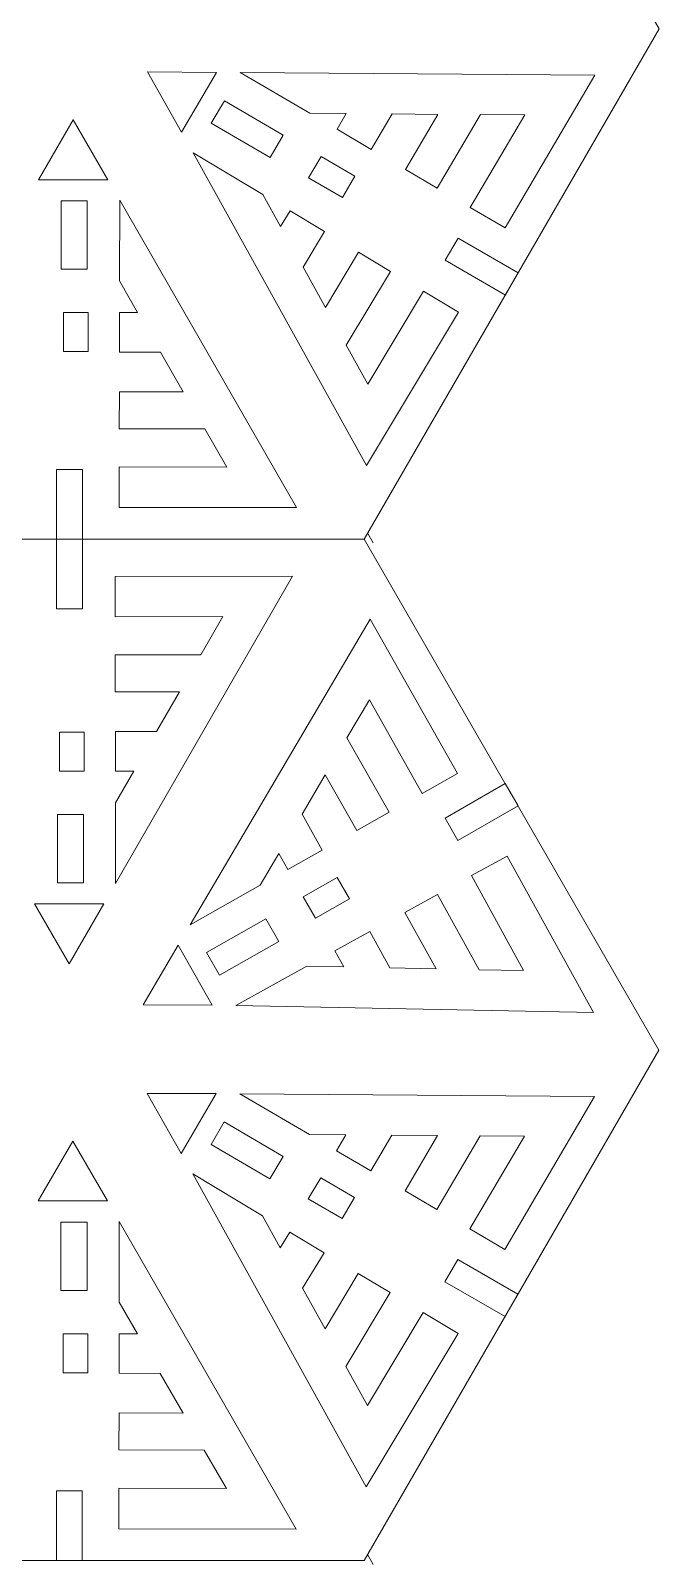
# Model space of a CAD drawing. Header units: inches. Extents: x -12.5 to 16.2, y -9.8 to 11.8.
# Drawn here: x 12.01 to 16.2, y -9.29 to 0.95 of the extents above; entities that cross this region are included whole.
import ezdxf

# ---------------------------------------------------------------- set-up
doc = ezdxf.new("R2010")
doc.units = ezdxf.units.IN
doc.header["$MEASUREMENT"] = 0
doc.layers.add('frame', color=7, linetype='Continuous')

msp = doc.modelspace()

# ---------------------------------------------------------------- linework, layer by layer
at = {"layer": 'frame', "color": 5, "lineweight": 9}
for points in [[(12.21, -0.639), (12.384, -0.639), (12.384, -0.183), (12.21, -0.183), (12.21, -0.639)], [(12.224, -1.189), (12.389, -1.189), (12.389, -0.928), (12.224, -0.928), (12.224, -1.189)], [(12.198, -3.993), (12.362, -3.993), (12.362, -3.732), (12.198, -3.732), (12.198, -3.993)], [(12.184, -4.738), (12.358, -4.738), (12.358, -4.282), (12.184, -4.282), (12.184, -4.738)], [(12.208, -7.46), (12.382, -7.46), (12.382, -7.004), (12.208, -7.004), (12.208, -7.46)], [(12.222, -8.011), (12.387, -8.011), (12.387, -7.75), (12.222, -7.75), (12.222, -8.011)]]:
    msp.add_lwpolyline(points, close=True, dxfattribs=at)
at = {"layer": 'frame', "color": 1, "lineweight": 9}
for points in [[(12.179, -2.443), (12.351, -2.443), (12.351, -1.978), (12.179, -1.978), (12.179, -2.443)], [(12.179, -2.907), (12.351, -2.907), (12.351, -2.443), (12.179, -2.443), (12.179, -2.907)], [(12.177, -9.264), (12.349, -9.264), (12.349, -8.8), (12.177, -8.8), (12.177, -9.264)]]:
    msp.add_lwpolyline(points, close=True, dxfattribs=at)
at = {"layer": 'frame', "color": 250, "lineweight": 9}
for points in [[(10.298, 4.38), (10.298, 4.38), (14.236, 4.378), (14.236, 4.378), (14.236, 4.378), (14.236, 4.378), (16.204, 0.967), (16.204, 0.967), (16.204, 0.967), (16.204, 0.967), (14.234, -2.443), (14.234, -2.443), (14.234, -2.443), (14.234, -2.443), (10.296, -2.442), (10.296, -2.442), (10.296, -2.442), (10.296, -2.442), (8.328, 0.969), (8.328, 0.969), (8.328, 0.969), (8.328, 0.969), (10.298, 4.38), (10.298, 4.38)], [(10.296, -2.442), (10.296, -2.442), (14.234, -2.443), (14.234, -2.443), (14.234, -2.443), (14.234, -2.443), (16.202, -5.855), (16.202, -5.855), (16.202, -5.855), (16.202, -5.855), (14.232, -9.265), (14.232, -9.265), (14.232, -9.265), (14.232, -9.265), (10.294, -9.264), (10.294, -9.264), (10.294, -9.264), (10.294, -9.264), (8.325, -5.852), (8.325, -5.852), (8.325, -5.852), (8.325, -5.852), (10.296, -2.442), (10.296, -2.442)]]:
    msp.add_open_spline(points, degree=3, knots=[0, 0, 0, 0, 0.142857, 0.142857, 0.142857, 0.142857, 0.285714, 0.285714, 0.285714, 0.285714, 0.428571, 0.428571, 0.428571, 0.428571, 0.571429, 0.571429, 0.571429, 0.571429, 0.714286, 0.714286, 0.714286, 0.714286, 1, 1, 1, 1], dxfattribs=at)
at = {"layer": 'frame', "color": 5, "lineweight": 9}
for points in [[(13.014, 0.276), (13.014, 0.276), (12.785, 0.678), (12.785, 0.678)], [(13.247, 0.675), (13.247, 0.675), (12.785, 0.678), (12.785, 0.678)], [(13.014, 0.276), (13.014, 0.276), (13.247, 0.675), (13.247, 0.675)], [(15.774, 0.657), (15.774, 0.657), (13.405, 0.674), (13.405, 0.674)], [(13.405, 0.674), (13.405, 0.674), (13.87, 0.402), (13.87, 0.402)], [(15.774, 0.657), (15.774, 0.657), (15.174, -0.364), (15.174, -0.364)], [(12.058, -0.042), (12.058, -0.042), (12.289, 0.359), (12.289, 0.359)], [(12.521, -0.042), (12.521, -0.042), (12.289, 0.359), (12.289, 0.359)], [(14.113, 0.4), (14.113, 0.4), (13.87, 0.402), (13.87, 0.402)], [(14.052, 0.295), (14.052, 0.295), (14.113, 0.4), (14.113, 0.4)], [(14.28, 0.161), (14.28, 0.161), (14.419, 0.398), (14.419, 0.398)], [(14.725, 0.395), (14.725, 0.395), (14.419, 0.398), (14.419, 0.398)], [(14.508, 0.027), (14.508, 0.027), (14.725, 0.395), (14.725, 0.395)], [(14.721, -0.098), (14.721, -0.098), (15.01, 0.393), (15.01, 0.393)], [(14.052, 0.295), (14.052, 0.295), (14.28, 0.161), (14.28, 0.161)], [(14.248, -1.95), (14.248, -1.95), (13.091, 0.139), (13.091, 0.139)], [(13.091, 0.139), (13.091, 0.139), (13.557, -0.141), (13.557, -0.141)], [(14.508, 0.027), (14.508, 0.027), (14.721, -0.098), (14.721, -0.098)], [(12.058, -0.042), (12.058, -0.042), (12.521, -0.042), (12.521, -0.042)], [(12.6, -0.179), (12.6, -0.179), (12.599, -0.717), (12.599, -0.717)], [(13.781, -2.232), (13.781, -2.232), (12.6, -0.179), (12.6, -0.179)], [(13.675, -0.355), (13.675, -0.355), (13.557, -0.141), (13.557, -0.141)], [(13.739, -0.25), (13.739, -0.25), (13.675, -0.355), (13.675, -0.355)], [(13.739, -0.25), (13.739, -0.25), (13.967, -0.388), (13.967, -0.388)], [(14.942, -0.228), (14.942, -0.228), (15.174, -0.364), (15.174, -0.364)], [(13.967, -0.388), (13.967, -0.388), (13.825, -0.625), (13.825, -0.625)], [(14.196, -0.525), (14.196, -0.525), (13.974, -0.895), (13.974, -0.895)], [(14.196, -0.525), (14.196, -0.525), (14.409, -0.654), (14.409, -0.654)], [(13.974, -0.895), (13.974, -0.895), (13.825, -0.625), (13.825, -0.625)], [(14.409, -0.654), (14.409, -0.654), (14.113, -1.146), (14.113, -1.146)], [(12.72, -0.928), (12.72, -0.928), (12.599, -0.717), (12.599, -0.717)], [(14.63, -0.787), (14.63, -0.787), (14.863, -0.927), (14.863, -0.927)], [(12.599, -0.928), (12.599, -0.928), (12.598, -1.193), (12.598, -1.193)], [(12.599, -0.928), (12.599, -0.928), (12.72, -0.928), (12.72, -0.928)], [(14.248, -1.95), (14.248, -1.95), (14.863, -0.927), (14.863, -0.927)], [(12.598, -1.193), (12.598, -1.193), (12.873, -1.193), (12.873, -1.193)], [(13.025, -1.458), (13.025, -1.458), (12.873, -1.193), (12.873, -1.193)], [(12.598, -1.458), (12.598, -1.458), (12.597, -1.705), (12.597, -1.705)], [(12.598, -1.458), (12.598, -1.458), (13.025, -1.458), (13.025, -1.458)], [(12.597, -1.705), (12.597, -1.705), (13.168, -1.706), (13.168, -1.706)], [(12.597, -1.96), (12.597, -1.96), (12.597, -2.23), (12.597, -2.23)], [(13.781, -2.232), (13.781, -2.232), (12.597, -2.23), (12.597, -2.23)], [(13.755, -2.689), (13.755, -2.689), (12.57, -2.691), (12.57, -2.691)], [(12.571, -2.961), (12.571, -2.961), (12.57, -2.691), (12.57, -2.691)], [(13.755, -2.689), (13.755, -2.689), (12.573, -4.742), (12.573, -4.742)], [(14.273, -2.977), (14.273, -2.977), (13.07, -5.018), (13.07, -5.018)], [(14.273, -2.977), (14.273, -2.977), (14.856, -4.008), (14.856, -4.008)], [(12.571, -3.216), (12.571, -3.216), (13.141, -3.215), (13.141, -3.215)], [(12.571, -3.463), (12.571, -3.463), (12.571, -3.216), (12.571, -3.216)], [(12.571, -3.463), (12.571, -3.463), (12.999, -3.463), (12.999, -3.463)], [(12.999, -3.463), (12.999, -3.463), (12.846, -3.728), (12.846, -3.728)], [(12.572, -3.993), (12.572, -3.993), (12.572, -3.728), (12.572, -3.728)], [(12.572, -3.728), (12.572, -3.728), (12.846, -3.728), (12.846, -3.728)], [(14.399, -4.266), (14.399, -4.266), (14.118, -3.77), (14.118, -3.77)], [(12.572, -3.993), (12.572, -3.993), (12.694, -3.992), (12.694, -3.992)], [(12.694, -3.992), (12.694, -3.992), (12.573, -4.204), (12.573, -4.204)], [(13.973, -4.016), (13.973, -4.016), (13.818, -4.28), (13.818, -4.28)], [(14.184, -4.388), (14.184, -4.388), (13.973, -4.016), (13.973, -4.016)], [(14.621, -4.141), (14.621, -4.141), (14.856, -4.008), (14.856, -4.008)], [(12.573, -4.742), (12.573, -4.742), (12.573, -4.204), (12.573, -4.204)], [(13.953, -4.519), (13.953, -4.519), (13.818, -4.28), (13.818, -4.28)], [(14.184, -4.388), (14.184, -4.388), (14.399, -4.266), (14.399, -4.266)], [(13.663, -4.543), (13.663, -4.543), (13.539, -4.753), (13.539, -4.753)], [(13.723, -4.649), (13.723, -4.649), (13.663, -4.543), (13.663, -4.543)], [(13.723, -4.649), (13.723, -4.649), (13.953, -4.519), (13.953, -4.519)], [(14.949, -4.69), (14.949, -4.69), (15.187, -4.559), (15.187, -4.559)], [(15.764, -5.605), (15.764, -5.605), (15.187, -4.559), (15.187, -4.559)], [(13.07, -5.018), (13.07, -5.018), (13.539, -4.753), (13.539, -4.753)], [(12.032, -4.879), (12.032, -4.879), (12.263, -5.28), (12.263, -5.28)], [(12.032, -4.879), (12.032, -4.879), (12.494, -4.879), (12.494, -4.879)], [(12.494, -4.879), (12.494, -4.879), (12.263, -5.28), (12.263, -5.28)], [(14.505, -4.935), (14.505, -4.935), (14.723, -4.815), (14.723, -4.815)], [(14.723, -4.815), (14.723, -4.815), (15.001, -5.318), (15.001, -5.318)], [(14.505, -4.935), (14.505, -4.935), (14.713, -5.312), (14.713, -5.312)], [(14.038, -5.193), (14.038, -5.193), (14.271, -5.064), (14.271, -5.064)], [(14.271, -5.064), (14.271, -5.064), (14.405, -5.306), (14.405, -5.306)], [(12.99, -5.154), (12.99, -5.154), (12.756, -5.553), (12.756, -5.553)], [(13.218, -5.556), (13.218, -5.556), (12.99, -5.154), (12.99, -5.154)], [(14.038, -5.193), (14.038, -5.193), (14.097, -5.3), (14.097, -5.3)], [(13.376, -5.557), (13.376, -5.557), (13.851, -5.295), (13.851, -5.295)], [(14.097, -5.3), (14.097, -5.3), (13.851, -5.295), (13.851, -5.295)], [(14.713, -5.312), (14.713, -5.312), (14.405, -5.306), (14.405, -5.306)], [(13.218, -5.556), (13.218, -5.556), (12.756, -5.553), (12.756, -5.553)], [(15.764, -5.605), (15.764, -5.605), (13.376, -5.557), (13.376, -5.557)], [(13.011, -6.545), (13.011, -6.545), (12.783, -6.144), (12.783, -6.144)], [(13.245, -6.146), (13.245, -6.146), (12.783, -6.144), (12.783, -6.144)], [(13.011, -6.545), (13.011, -6.545), (13.245, -6.146), (13.245, -6.146)], [(15.772, -6.165), (15.772, -6.165), (13.403, -6.147), (13.403, -6.147)], [(13.403, -6.147), (13.403, -6.147), (13.868, -6.42), (13.868, -6.42)], [(15.772, -6.165), (15.772, -6.165), (15.172, -7.186), (15.172, -7.186)], [(14.111, -6.422), (14.111, -6.422), (13.868, -6.42), (13.868, -6.42)], [(14.049, -6.527), (14.049, -6.527), (14.111, -6.422), (14.111, -6.422)], [(14.278, -6.661), (14.278, -6.661), (14.417, -6.424), (14.417, -6.424)], [(14.722, -6.426), (14.722, -6.426), (14.417, -6.424), (14.417, -6.424)], [(14.506, -6.795), (14.506, -6.795), (14.722, -6.426), (14.722, -6.426)], [(14.719, -6.92), (14.719, -6.92), (15.008, -6.428), (15.008, -6.428)], [(12.056, -6.863), (12.056, -6.863), (12.287, -6.463), (12.287, -6.463)], [(12.518, -6.863), (12.518, -6.863), (12.287, -6.463), (12.287, -6.463)], [(14.049, -6.527), (14.049, -6.527), (14.278, -6.661), (14.278, -6.661)], [(14.246, -8.772), (14.246, -8.772), (13.089, -6.682), (13.089, -6.682)], [(13.089, -6.682), (13.089, -6.682), (13.554, -6.962), (13.554, -6.962)], [(14.506, -6.795), (14.506, -6.795), (14.719, -6.92), (14.719, -6.92)], [(12.056, -6.863), (12.056, -6.863), (12.518, -6.863), (12.518, -6.863)], [(13.673, -7.177), (13.673, -7.177), (13.554, -6.962), (13.554, -6.962)], [(13.779, -9.054), (13.779, -9.054), (12.597, -7), (12.597, -7)], [(12.597, -7), (12.597, -7), (12.597, -7.539), (12.597, -7.539)], [(14.939, -7.049), (14.939, -7.049), (15.172, -7.186), (15.172, -7.186)], [(13.737, -7.072), (13.737, -7.072), (13.673, -7.177), (13.673, -7.177)], [(13.737, -7.072), (13.737, -7.072), (13.965, -7.209), (13.965, -7.209)], [(13.965, -7.209), (13.965, -7.209), (13.822, -7.446), (13.822, -7.446)], [(14.194, -7.347), (14.194, -7.347), (13.972, -7.716), (13.972, -7.716)], [(14.194, -7.347), (14.194, -7.347), (14.407, -7.475), (14.407, -7.475)], [(13.972, -7.716), (13.972, -7.716), (13.822, -7.446), (13.822, -7.446)], [(14.407, -7.475), (14.407, -7.475), (14.111, -7.968), (14.111, -7.968)], [(12.718, -7.75), (12.718, -7.75), (12.597, -7.539), (12.597, -7.539)], [(14.628, -7.608), (14.628, -7.608), (14.861, -7.749), (14.861, -7.749)], [(12.596, -7.75), (12.596, -7.75), (12.596, -8.014), (12.596, -8.014)], [(12.596, -7.75), (12.596, -7.75), (12.718, -7.75), (12.718, -7.75)], [(14.246, -8.772), (14.246, -8.772), (14.861, -7.749), (14.861, -7.749)], [(12.596, -8.014), (12.596, -8.014), (12.871, -8.015), (12.871, -8.015)], [(13.023, -8.28), (13.023, -8.28), (12.871, -8.015), (12.871, -8.015)], [(12.596, -8.279), (12.596, -8.279), (12.595, -8.526), (12.595, -8.526)], [(12.596, -8.279), (12.596, -8.279), (13.023, -8.28), (13.023, -8.28)], [(12.595, -8.526), (12.595, -8.526), (13.165, -8.527), (13.165, -8.527)], [(12.595, -8.782), (12.595, -8.782), (12.595, -9.052), (12.595, -9.052)], [(13.779, -9.054), (13.779, -9.054), (12.595, -9.052), (12.595, -9.052)]]:
    msp.add_open_spline(points, degree=3, dxfattribs=at)
for points, knots in [([(13.212, 0.336), (13.212, 0.336), (13.3, 0.486), (13.3, 0.486), (13.3, 0.486), (13.3, 0.486), (13.693, 0.256), (13.693, 0.256), (13.693, 0.256), (13.693, 0.256), (13.605, 0.106), (13.605, 0.106), (13.605, 0.106), (13.605, 0.106), (13.212, 0.336), (13.212, 0.336)], [0, 0, 0, 0, 0.2, 0.2, 0.2, 0.2, 0.4, 0.4, 0.4, 0.4, 0.6, 0.6, 0.6, 0.6, 1, 1, 1, 1]), ([(14.942, -0.228), (14.942, -0.228), (15.305, 0.391), (15.305, 0.391), (15.305, 0.391), (15.305, 0.391), (15.01, 0.393), (15.01, 0.393)], [0, 0, 0, 0, 0.333333, 0.333333, 0.333333, 0.333333, 1, 1, 1, 1]), ([(13.862, -0.028), (13.862, -0.028), (13.945, 0.114), (13.945, 0.114), (13.945, 0.114), (13.945, 0.114), (14.171, -0.018), (14.171, -0.018), (14.171, -0.018), (14.171, -0.018), (14.088, -0.16), (14.088, -0.16), (14.088, -0.16), (14.088, -0.16), (13.862, -0.028), (13.862, -0.028)], [0, 0, 0, 0, 0.2, 0.2, 0.2, 0.2, 0.4, 0.4, 0.4, 0.4, 0.6, 0.6, 0.6, 0.6, 1, 1, 1, 1]), ([(14.63, -0.787), (14.63, -0.787), (14.257, -1.407), (14.257, -1.407), (14.257, -1.407), (14.257, -1.407), (14.113, -1.146), (14.113, -1.146)], [0, 0, 0, 0, 0.333333, 0.333333, 0.333333, 0.333333, 1, 1, 1, 1]), ([(12.597, -1.96), (12.597, -1.96), (13.315, -1.961), (13.315, -1.961), (13.315, -1.961), (13.315, -1.961), (13.168, -1.706), (13.168, -1.706)], [0, 0, 0, 0, 0.333333, 0.333333, 0.333333, 0.333333, 1, 1, 1, 1]), ([(12.571, -2.961), (12.571, -2.961), (13.288, -2.96), (13.288, -2.96), (13.288, -2.96), (13.288, -2.96), (13.141, -3.215), (13.141, -3.215)], [0, 0, 0, 0, 0.333333, 0.333333, 0.333333, 0.333333, 1, 1, 1, 1]), ([(14.621, -4.141), (14.621, -4.141), (14.268, -3.516), (14.268, -3.516), (14.268, -3.516), (14.268, -3.516), (14.118, -3.77), (14.118, -3.77)], [0, 0, 0, 0, 0.333333, 0.333333, 0.333333, 0.333333, 1, 1, 1, 1]), ([(13.907, -4.974), (13.907, -4.974), (13.826, -4.831), (13.826, -4.831), (13.826, -4.831), (13.826, -4.831), (14.053, -4.702), (14.053, -4.702), (14.053, -4.702), (14.053, -4.702), (14.134, -4.845), (14.134, -4.845), (14.134, -4.845), (14.134, -4.845), (13.907, -4.974), (13.907, -4.974)], [0, 0, 0, 0, 0.2, 0.2, 0.2, 0.2, 0.4, 0.4, 0.4, 0.4, 0.6, 0.6, 0.6, 0.6, 1, 1, 1, 1]), ([(14.949, -4.69), (14.949, -4.69), (15.298, -5.324), (15.298, -5.324), (15.298, -5.324), (15.298, -5.324), (15.001, -5.318), (15.001, -5.318)], [0, 0, 0, 0, 0.333333, 0.333333, 0.333333, 0.333333, 1, 1, 1, 1]), ([(13.266, -5.355), (13.266, -5.355), (13.18, -5.203), (13.18, -5.203), (13.18, -5.203), (13.18, -5.203), (13.577, -4.978), (13.577, -4.978), (13.577, -4.978), (13.577, -4.978), (13.663, -5.13), (13.663, -5.13), (13.663, -5.13), (13.663, -5.13), (13.266, -5.355), (13.266, -5.355)], [0, 0, 0, 0, 0.2, 0.2, 0.2, 0.2, 0.4, 0.4, 0.4, 0.4, 0.6, 0.6, 0.6, 0.6, 1, 1, 1, 1]), ([(13.21, -6.486), (13.21, -6.486), (13.298, -6.335), (13.298, -6.335), (13.298, -6.335), (13.298, -6.335), (13.691, -6.566), (13.691, -6.566), (13.691, -6.566), (13.691, -6.566), (13.603, -6.716), (13.603, -6.716), (13.603, -6.716), (13.603, -6.716), (13.21, -6.486), (13.21, -6.486)], [0, 0, 0, 0, 0.2, 0.2, 0.2, 0.2, 0.4, 0.4, 0.4, 0.4, 0.6, 0.6, 0.6, 0.6, 1, 1, 1, 1]), ([(14.939, -7.049), (14.939, -7.049), (15.303, -6.43), (15.303, -6.43), (15.303, -6.43), (15.303, -6.43), (15.008, -6.428), (15.008, -6.428)], [0, 0, 0, 0, 0.333333, 0.333333, 0.333333, 0.333333, 1, 1, 1, 1]), ([(13.86, -6.849), (13.86, -6.849), (13.943, -6.708), (13.943, -6.708), (13.943, -6.708), (13.943, -6.708), (14.169, -6.839), (14.169, -6.839), (14.169, -6.839), (14.169, -6.839), (14.086, -6.981), (14.086, -6.981), (14.086, -6.981), (14.086, -6.981), (13.86, -6.849), (13.86, -6.849)], [0, 0, 0, 0, 0.2, 0.2, 0.2, 0.2, 0.4, 0.4, 0.4, 0.4, 0.6, 0.6, 0.6, 0.6, 1, 1, 1, 1]), ([(14.628, -7.608), (14.628, -7.608), (14.255, -8.228), (14.255, -8.228), (14.255, -8.228), (14.255, -8.228), (14.111, -7.968), (14.111, -7.968)], [0, 0, 0, 0, 0.333333, 0.333333, 0.333333, 0.333333, 1, 1, 1, 1]), ([(12.595, -8.782), (12.595, -8.782), (13.313, -8.783), (13.313, -8.783), (13.313, -8.783), (13.313, -8.783), (13.165, -8.527), (13.165, -8.527)], [0, 0, 0, 0, 0.333333, 0.333333, 0.333333, 0.333333, 1, 1, 1, 1])]:
    msp.add_open_spline(points, degree=3, knots=knots, dxfattribs=at)
at = {"layer": 'frame', "color": 1, "lineweight": 9}
for points in [[(15.262, -0.664), (15.262, -0.664), (15.176, -0.813), (15.176, -0.813), (15.176, -0.813), (15.176, -0.813), (14.774, -0.58), (14.774, -0.58), (14.774, -0.58), (14.774, -0.58), (14.86, -0.432), (14.86, -0.432), (14.86, -0.432), (14.86, -0.432), (15.262, -0.664), (15.262, -0.664)], [(15.175, -4.075), (15.175, -4.075), (15.261, -4.223), (15.261, -4.223), (15.261, -4.223), (15.261, -4.223), (14.859, -4.455), (14.859, -4.455), (14.859, -4.455), (14.859, -4.455), (14.773, -4.307), (14.773, -4.307), (14.773, -4.307), (14.773, -4.307), (15.175, -4.075), (15.175, -4.075)], [(15.26, -7.485), (15.26, -7.485), (15.174, -7.634), (15.174, -7.634), (15.174, -7.634), (15.174, -7.634), (14.772, -7.402), (14.772, -7.402), (14.772, -7.402), (14.772, -7.402), (14.858, -7.253), (14.858, -7.253), (14.858, -7.253), (14.858, -7.253), (15.26, -7.485), (15.26, -7.485)]]:
    msp.add_open_spline(points, degree=3, knots=[0, 0, 0, 0, 0.2, 0.2, 0.2, 0.2, 0.4, 0.4, 0.4, 0.4, 0.6, 0.6, 0.6, 0.6, 1, 1, 1, 1], dxfattribs=at)
at = {"layer": 'frame', "color": 250, "lineweight": 9}
for points in [[(14.234, -2.443), (14.234, -2.443), (14.233, -2.445), (14.233, -2.445)], [(14.257, -2.404), (14.257, -2.404), (14.294, -2.468), (14.294, -2.468)], [(14.255, -9.225), (14.255, -9.225), (14.292, -9.29), (14.292, -9.29)]]:
    msp.add_open_spline(points, degree=3, dxfattribs=at)

doc.saveas('drawing.dxf')
